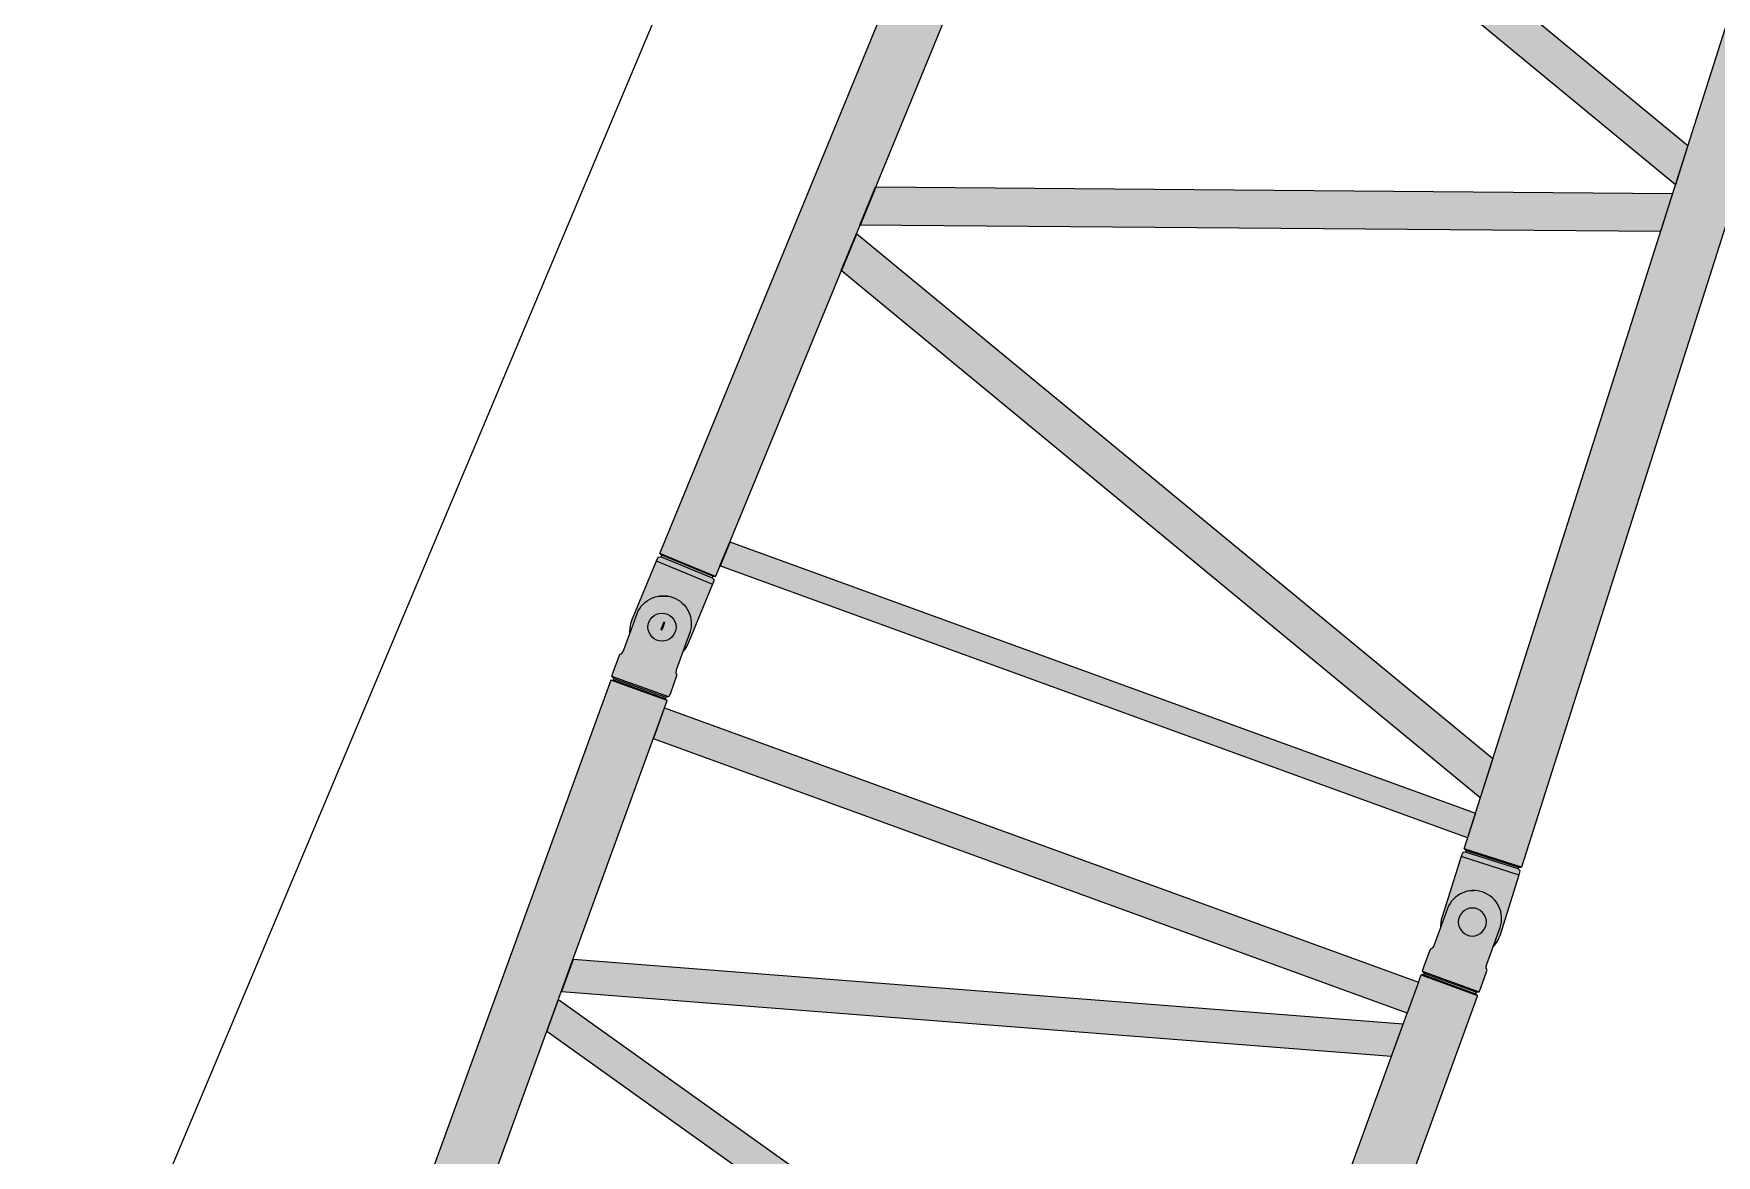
# Model space of a CAD drawing. Extents: x -6800 to 10151, y -13800 to 22163.
# Drawn here: x 3549 to 7452, y 13483 to 16085 of the extents above; entities that cross this region are included whole.
import ezdxf
from ezdxf.enums import TextEntityAlignment as Align

# ---------------------------------------------------------------- set-up
doc = ezdxf.new("R2010")
doc.units = 0
doc.header["$LTSCALE"] = 46.255
doc.set_wipeout_variables(frame=1)
doc.layers.get('0').update_dxf_attribs({"color": 190, "linetype": 'CONTINUOUS'})
doc.layers.get('Defpoints').update_dxf_attribs({"linetype": 'CONTINUOUS'})
doc.layers.add('Техника. Кран LR 1200', color=250, linetype='CONTINUOUS')
doc.layers.add('Техника. Кран LR 1200 Штриховка', color=7, linetype='CONTINUOUS', true_color=0xffd147)
doc.styles.get("Standard").update_dxf_attribs({"font": 'txt', "width": 0.64})

# ---------------------------------------------------------------- blocks, each defined once
blk = doc.blocks.new('LR 1200-20250102.084318')
at = {"color": 0, "linetype": 'ByBlock', "lineweight": -2, "transparency": 16777216}
blk.add_wipeout([(-156, -69.85000000000016), (-154, -65.35000000000014), (-154, -64.00000000000001), (-150, -64.00000000000001), (-147, -70), (-137, -70.5), (10.000000000000007, -70.5), (9.999999999999986, -70.5), (42.40065934855359, -62.61347517730498), (67.55228027940355, -40.718362376708825), (79.8276604435523, -9.713281473321075), (76.48041429851537, 23.464963556284346), (58.259425243172345, 51.39336411637848), (29.24129703579318, 67.82346561758976), (10.000000000000007, 70.50000000000006), (-137, 70.50000000000006), (-147, 70), (-150, 64), (-154, 64), (-154, 65.34999999999991), (-156, 69.84999999999991)], dxfattribs=at)
at = {"layer": 'Техника. Кран LR 1200 Штриховка', "transparency": 16777216}
h = blk.add_hatch(color=256, dxfattribs=at)
h.dxf.hatch_style = 1
edge = h.paths.add_edge_path()
edge.add_line((-156, 69.84999999999991), (-156, -69.85000000000014))
edge.add_line((-156, -69.85000000000014), (-154, -65.35000000000014))
edge.add_line((-154, -65.35000000000014), (-154, -64))
edge.add_line((-154, -64), (-150, -64))
edge.add_line((-150, -64), (-147, -70))
edge.add_line((-147, -70), (-137, -70.5))
edge.add_line((-137, -70.5), (10, -70.5))
edge.add_arc((9.999999999999988, 0), 70.5, 270, 450)
edge.add_line((10, 70.5), (-137, 70.5))
edge.add_line((-137, 70.5), (-147, 70))
edge.add_line((-147, 70), (-150, 64))
edge.add_line((-150, 64), (-154, 64))
edge.add_line((-154, 64), (-154, 65.34999999999991))
edge.add_line((-154, 65.34999999999991), (-156, 69.84999999999991))
at = {"color": 0, "linetype": 'ByBlock', "lineweight": -2, "transparency": 16777216}
blk.add_lwpolyline([(-156, 69.84999999999991), (-156, -69.85000000000014), (-154, -65.35000000000014), (-154, -64), (-150, -64), (-147, -70), (-137, -70.5), (10, -70.5, 0.9999999999999999), (10, 70.5), (-137, 70.5), (-147, 70), (-150, 64), (-154, 64), (-154, 65.34999999999991), (-156, 69.84999999999991)], format="xyb", dxfattribs=at)
for points in [[(-154, -64), (-154, 64)], [(-150, 64), (-150, -64)], [(-136.8775010008003, 70.5), (-136.8775010008003, -70.5)]]:
    blk.add_lwpolyline(points, dxfattribs=at)
blk.add_circle((0, 0), 32.49999999999994, dxfattribs=at)
blk = doc.blocks.new('LR 1200-20250102.103319')
at = {"color": 0, "linetype": 'ByBlock', "lineweight": -2, "transparency": 16777216}
for points in [[(-239.7774115127977, 79.73558046848484), (-179.4774115127983, 77.26426899307262), (-179.4774115127983, 1922.7357310069347), (-239.7774115127977, 1920.264419531523)], [(-1747.000323038112, 141.5070112687099), (-1654.0218118318808, 137.6964165471436), (-1033.0460927059976, 1887.7534080072037), (-1128.768749759329, 1883.8303482919036)], [(-372.3440873172189, 85.16864095227334), (-276.62143026388776, 81.24558123697352), (-919.282084388786, 1892.4158673644663), (-1012.260595595017, 1888.6052726429)], [(-1863.5084772025364, 146.28193561971443), (-1767.7858201492052, 142.35887590441416), (-2367.698260905381, 1833.0545486547594), (-2460.676772111612, 1829.2439539331936)]]:
    blk.add_wipeout(points, dxfattribs=at)
blk.add_wipeout([(-6050, 1682.1405429541337), (-153.00884788092253, 1923.820508204959), (-158.72945540631144, 2063.4033318242764), (-6050, 1821.9578177015392), (-6050, 1850.0000000000036), (-6070, 1850.0000000000036), (-6207.485252792598, 2016.4265761967035), (-6207.485252792598, 2016.4265761967035), (-6234.555396749683, 2040.5861096176723), (-6267.611505899633, 2055.5450332702276), (-6303.6283067560125, 2059.934316246752), (-6339.309565264099, 2053.3522542404025), (-6423.518888776402, 2111.245852174401), (-6423.518888776402, 2111.245852174401), (-6430.114550601744, 2115.5033504380135), (-6436.946534709783, 2119.3702664606917), (-6443.991738293087, 2122.833524009411), (-6451.226337528424, 2125.881411849048), (-6450, 2129.0465032459033), (-6450, 2362.089767875301), (-6450, 2362.089767875301), (-6526.48997819921, 2364.3162110442317), (-6601.778777489606, 2350.631529260907), (-6672.592814770034, 2321.630737234722), (-6735.853071143265, 2278.5747994596204), (-6788.80896872534, 2223.3358030406325), (-6829.157966725801, 2158.315558697359), (-6855.145676719709, 2086.341169201007), (-6857.354090100795, 2076.857363266199), (-6752.001330185165, 2038.6816630469802), (-6757.294709381698, 2036.407921860704), (-6751.374593379398, 2022.6256061439053), (-6844.707092008495, 1982.535157628503), (-6844.707092008495, 1982.535157628503), (-6867.6327181302395, 1964.1390801409962), (-6877.810354676939, 1936.5634438958677), (-6872.33306678038, 1907.6843975594911), (-6852.765276504241, 1885.750369573061), (-6832.730212969524, 1877.8675424946377), (-6726.248938805889, 1858.5981858897067), (-6729.403691277017, 1843.9444667899916), (-6729.403691277017, 1843.9444667899916), (-6688.6411799409425, 1830.04074166777), (-6652.198095515187, 1807.0886720391882), (-6622.049547655939, 1776.3321936211923), (-6599.829500363092, 1739.4382184897222), (-6599.829500363092, 1739.4382184897222), (-7539.128453475998, 1736.2604024115572), (-7539.128453475998, 1736.2604024115572), (-7562.833034551684, 1728.380501649106), (-7577.240275691148, 1707.9738507051297), (-7576.731352849996, 1682.9990434477822), (-7561.504745936278, 1663.1962547074327), (-7538.858949287773, 1656.2608563660324), (-6571.061922746398, 1659.5211917663037), (-6550.321734775898, 1600.3296319673027), (-6554.6904795763985, 1592.0048643584014), (-6592.944079772395, 1526.7998640243968), (-6625.153776010498, 1518.1693019287923), (-6625.153776010498, 1518.1693019287923), (-6626.9034879300325, 1517.3064394987923), (-6628.189807803907, 1515.8396727973231), (-6628.816905091842, 1513.9923037584103), (-6628.689309916401, 1512.0455775717928), (-6620.1959289691, 1480.3478483481958), (-6633.771157154908, 1457.2082548496037), (-6527.643267036496, 1374.0550671590026), (-6527.643267036496, 1374.0550671590026), (-6523.4724046898755, 1380.1807989908611), (-6518.441914850368, 1385.6227522399204), (-6512.662308693485, 1390.2613765900478), (-6506.2605541867015, 1393.9947694739003), (-6241.918557339399, 1522.9229758629008), (-6241.918557339399, 1522.9229758629008), (-6217.383202187804, 1527.9147502856358), (-6193.504036788311, 1520.3856783557094), (-6176.269014643021, 1502.2237545602056), (-6170, 1477.9832735478994), (-6170, 1477.9832735478976), (-6170, 609.5), (-6170, 609.5), (-6170.6899083165645, 613.6787130489392), (-6172.686406576214, 617.4138985771133), (-6175.777586970744, 620.3091049599334), (-6179.635352413665, 622.05703574176), (-6179.635352413665, 622.0570357417582), (-6191.294095225501, 625.1809864630031), (-6191.294095225501, 625.1809864630031), (-6192.777851165096, 625.8532675329097), (-6193.966766701463, 626.9668084493642), (-6194.734650647485, 628.4034182678879), (-6195, 630.0106155944013), (-6195, 630.0106155944013), (-6195, 1409.989384405606), (-6195, 1409.989384405606), (-6194.734650647482, 1411.5965817321194), (-6193.96676670146, 1413.0331915506413), (-6192.777851165096, 1414.1467324670957), (-6191.294095225501, 1414.8190135370023), (-6191.294095225501, 1414.8190135370023), (-6179.635352413701, 1417.9429642582036), (-6179.635352413701, 1417.9429642582036), (-6175.7775869707675, 1419.6908950400357), (-6172.686406576229, 1422.5861014228649), (-6170.689908316569, 1426.321286951048), (-6170, 1430.5), (-6170, 1430.5), (-6170, 1440.5), (-6178, 1440.5), (-6178, 1430.5), (-6178, 1430.5), (-6178.265349352518, 1428.8928026734866), (-6179.03323329854, 1427.4561928549647), (-6180.222148834906, 1426.3426519385102), (-6181.705904774499, 1425.6703708686036), (-6181.705904774499, 1425.6703708686036), (-6193.364647586335, 1422.5464201473587), (-6193.364647586335, 1422.5464201473587), (-6197.222413029258, 1420.7984893655357), (-6200.313593423787, 1417.9032829827156), (-6202.310091683437, 1414.1680974545452), (-6203, 1409.989384405606), (-6203, 1409.989384405606), (-6203, 630.0106155944013), (-6203, 630.0106155944013), (-6202.310091683437, 625.8319025454603), (-6200.313593423785, 622.096717017288), (-6197.222413029257, 619.2015106344679), (-6193.364647586335, 617.4535798526395), (-6193.364647586335, 617.4535798526395), (-6181.705904774499, 614.3296291314036), (-6181.705904774499, 614.3296291314036), (-6180.222148834902, 613.657348061497), (-6179.033233298536, 612.5438071450408), (-6178.265349352516, 611.1071973265152), (-6178, 609.4999999999982), (-6178, 609.5), (-6178, 599.5), (-6170, 599.5), (-6170, 563.6297711516017), (-6170, 563.6297711516017), (-6177.84, 536.7497711516007), (-6198.901376, 518.2993391516011), (-6226.5792804863995, 514.0645306268016), (-6252.193922612265, 525.3733815305786), (-6260.192843030862, 533.8886318140358), (-6310.880064423098, 490.5904766124513), (-6361.5672858153985, 447.29232141090324), (-6361.5672858153985, 447.29232141090324), (-6352.057311935099, 422.9945258159387), (-6356.0828559640595, 397.21434991953356), (-6372.547645564317, 376.97248297505575), (-6396.967841220191, 367.78137215494644), (-6396.967841220191, 367.78137215494644), (-6870.0493309142985, 322.2288057923997), (-6870.0493309142985, 322.2288057923997), (-6892.760016017568, 325.3195943859246), (-6911.7054853808, 338.2191053300103), (-6922.904703337206, 358.2167479199452), (-6924.004363918495, 381.1103919853995), (-6924.004363918495, 381.1103919853995), (-6841.947236971195, 823.8510297044995), (-6841.947236971195, 823.8510297044995), (-6841.023857784448, 827.8908141527772), (-6839.769122632309, 831.8402605961473), (-6838.191650284266, 835.6722403067179), (-6836.302276390001, 839.3604314350014), (-6836.302276390001, 839.3604314350014), (-6794.220025014991, 913.7405589304763), (-6794.220025014991, 913.7405589304763), (-6777.198203429639, 931.5217857331281), (-6753.754667194701, 939.0261208463908), (-6729.571327130912, 934.4347702771029), (-6710.509397187094, 918.8605202628023), (-6710.509397187096, 918.8605202628023), (-6361.5672858153985, 447.29232141090324), (-6260.192843030796, 533.8886318139994), (-6663.400189463799, 1078.7920869281006), (-6663.400189463799, 1078.7920869281006), (-6670.229174237644, 1091.5347642791148), (-6673.126929960867, 1105.698586887509), (-6671.851191668175, 1120.0993976605878), (-6666.508616622196, 1133.5332262657012), (-6666.508616622196, 1133.5332262657012), (-6527.643267036496, 1374.0550671590026), (-6633.771157154908, 1457.2082548496037), (-6840.165112580522, 1105.361940872208), (-6857.0916718344015, 1100.2664228871), (-6942.5637809822, 1085.9632971386018), (-6942.5637809822, 1085.9632971386018), (-6966.645298846084, 1076.2337323637094), (-6984.358674257108, 1057.238462824018), (-6992.384696532641, 1032.5369061975616), (-6989.2194140961, 1006.7577494923025), (-6989.2194140961, 1006.7577494923025), (-6961.986373692402, 929.8540157824027), (-7123.41346142671, 1053.578287402801), (-6731.885586370503, 1376.3289608734976), (-6694.232303684701, 1354.1494823556059), (-6658.811225557001, 1414.5263200731988), (-6674.405385246908, 1423.7119821238011), (-6633.771157154908, 1457.2082548496037), (-6624.874453853103, 1472.3730900232022), (-6649.654432687508, 1502.4336081085985), (-6649.654432687508, 1502.4336081085985), (-6651.165197790513, 1503.6679549715045), (-6653.03332684184, 1504.230197999037), (-6654.97441412805, 1504.0347407869995), (-6656.692946705807, 1503.1113399241003), (-6656.692946705807, 1503.1113399241003), (-7304.857596751506, 968.8056348907994), (-7304.857596751506, 968.8056348907994), (-7306.091943614401, 967.2948697877964), (-7306.654186641946, 965.4267407364841), (-7306.458729429948, 963.4856534502796), (-7305.535328567108, 961.7671208725005), (-7305.535328567108, 961.7671208725005), (-7270.551026451701, 919.3277687861992), (-7270.551026451701, 919.3277687861992), (-7268.331376326914, 917.0353124657795), (-7265.775386626453, 915.1250456496964), (-7262.948121363117, 913.6455951475764), (-7259.921550006598, 912.6346211215059), (-7259.921550006598, 912.6346211215041), (-6994.444468935697, 846.9581147159024), (-7002.348617946402, 839.2606523997019), (-7765.622808593194, 175.45625880160514), (-7765.622808593194, 175.45625880160514), (-7789.856069739623, 143.88492601047437), (-7799.856129439296, 105.36222093927972), (-7794.038978235783, 65.99014007130063), (-7773.326052879724, 32.00522101602655), (-7740.998280747515, 8.790674951815163), (-7702.176380944908, 0.02368597524218785), (-7690.201761414399, 0.48118509240157437), (-7372.5, 31.760874870400585), (-7372.5, -12.099999999998545), (-7244.5, -12.099999999998545), (-7244.5, 44.363261063603204), (-6868.394067416797, 81.39320021939784), (-6919.1632398019, -129.22275647720562), (-6919.1632398019, -129.22275647720562), (-6921.656968889135, -133.79012818522278), (-6926.107960669071, -136.4860957767687), (-6931.310905747934, -136.58060284552994), (-6935.856869018928, -134.0480572845354), (-6935.856869018928, -134.0480572845354), (-6935.856869018928, -134.0480572845354), (-6950.85286854529, -122.22751469977811), (-6967.965987767844, -113.75719125451724), (-6986.459041815428, -109.00196457371567), (-7005.535402119742, -108.16667640027481), (-7005.535402119742, -108.16667640027481), (-7005.535402119742, -108.16667640027481), (-7010.632335257806, -107.11746638050863), (-7014.511971631127, -103.6493270104329), (-7016.123722427961, -98.70141548652828), (-7015.031132477896, -93.61360492790118), (-7015.031132477896, -93.61360492790118), (-6928.106233454695, 75.51417071289325), (-6974.292904214599, 70.96680929179274), (-7082.973185059797, -140.4899121070066), (-7077.881682684296, -143.1067402902063), (-7077.881682684296, -143.1067402902063), (-7076.9364050289205, -144.41422313485964), (-7076.492421301251, -145.96533231360445), (-7076.602716530408, -147.57495841840137), (-7077.254128080996, -149.0510086298018), (-7077.254128080996, -149.0510086298018), (-7077.254128080996, -149.0510086298018), (-7091.084742224306, -184.7133483063517), (-7089.294573252138, -222.92177216599157), (-7072.190111163502, -257.13471906398445), (-7042.699764756717, -281.4946826845371), (-7005.872496661283, -291.8310593907954), (-6968.013404070546, -286.3741860192822), (-6935.60424006535, -266.05831913472684), (-6914.193690159874, -234.36168348468163), (-6908.2183532439, -211.83762418430706), (-6908.2183532439, -211.83762418430706), (-6907.105217964749, -210.05344926046928), (-6905.42969020698, -208.78263965966653), (-6903.4114540624405, -208.19181551203474), (-6901.315127274691, -208.35844176300452), (-6901.315127274691, -208.35844176300452), (-6898.297264471796, -209.0859004005033), (-6827.301765587399, 85.43898972899478), (-6786.09359731985, 89.55837216774671), (-6786.09359731985, 89.55837216774671), (-6730.217742868956, 38.36804784703054), (-6686.2987517318115, -23.386973261971434), (-6656.283642231334, -92.96896530267259), (-6641.50304530072, -167.2932168566058), (-6640.687400794799, -178.0206494330996), (-6122.839209227699, 119.62899180489876), (-6103.708123997596, 93.58453175840259), (-6103.708123997596, 93.58453175840259), (-6100.85292661339, 90.12272693815248), (-6097.627949584137, 87.00250773478183), (-6094.073779739005, 84.26314258419916), (-6090.235146849096, 81.93910681580019), (-6090.235146849096, 81.93910681580019), (-6046.716155478796, 58.822447655604265), (-6046.716155478796, 58.822447655604265), (-6029.436781351686, 30.443610659216574), (-6001.01819220982, 13.229693304983812), (-5967.863635510877, 11.059317856135749), (-5937.443462081668, 24.421511090376953), (-5933.182689731999, 27.960212728503393), (-5904.588810426198, 53.68454000590282), (-5904.588810426198, 53.68454000590282), (-5898.812233421735, 56.916793049244006), (-5892.2069044177415, 57.34798949368087), (-5886.059139360756, 54.89415852379534), (-5881.566148597689, 50.03315701919928), (-5881.566148597689, 50.03315701919928), (-5872.886751345897, 35), (-5872.886751345897, 35), (-5871.297565119937, 32.92893218812969), (-5869.226497308083, 31.3397459621483), (-5866.814687759115, 30.3407417371036), (-5864.226497308096, 30), (-5864.226497308096, 30), (-5790, 30), (-5790, 30), (-5786.173165676349, 30.761204674885448), (-5782.928932188133, 32.92893218813333), (-5780.761204674886, 36.17316567634771), (-5780, 40), (-5780, 40), (-5780, 75.85786437630304), (-5780, 75.85786437630304), (-5780.1921471959595, 77.80876759644525), (-5780.761204674871, 79.68469869991895), (-5781.68530387695, 81.41356670644745), (-5782.928932188101, 82.92893218810059), (-5782.928932188101, 82.92893218810059), (-5813.419395781995, 113.41939578200254), (-5813.419395781995, 113.41939578200254), (-5816.925393482921, 118.94322880091931), (-5817.746563159464, 125.43402470451474), (-5815.72668275112, 131.65695281238914), (-5811.250021049571, 136.42814250780793), (-5811.250021049571, 136.42814250780793), (-5811.250021049571, 136.42814250780793), (-5798.3216704717925, 143.8770398028355), (-5784.428897813344, 149.3193910809623), (-5769.880995537344, 152.63403419023052), (-5755.001841147496, 153.7471757880976), (-5755.001841147496, 153.7471757880994), (-5750.001841147496, 153.7471757880994), (-5750.001841147495, 165.74717578811396), (-158.7294554063037, -63.40333182426548), (-153.00884788091935, 76.17949179504649), (-6050, 317.8594570458663)], dxfattribs=at)
at = {"layer": 'Техника. Кран LR 1200 Штриховка', "transparency": 16777216}
h = blk.add_hatch(color=256, dxfattribs=at)
h.dxf.hatch_style = 1
h.paths.add_polyline_path([(-239.7774115127977, 1920.264419531522), (-239.7774115127977, 79.73558046848484), (-179.4774115127984, 77.26426899307262), (-179.4774115127984, 1922.735731006935)])
h = blk.add_hatch(color=256, dxfattribs=at)
h.dxf.hatch_style = 1
h.paths.add_polyline_path([(-1128.768749759329, 1883.830348291904), (-1747.000323038112, 141.5070112687099), (-1654.021811831881, 137.6964165471436), (-1033.046092705998, 1887.753408007204)])
h = blk.add_hatch(color=256, dxfattribs=at)
h.dxf.hatch_style = 1
h.paths.add_polyline_path([(-1012.260595595017, 1888.605272642901), (-372.3440873172185, 85.16864095227356), (-276.6214302638873, 81.24558123697352), (-919.2820843887857, 1892.415867364467)])
h = blk.add_hatch(color=256, dxfattribs=at)
h.dxf.hatch_style = 1
h.paths.add_polyline_path([(-2460.676772111612, 1829.243953933194), (-1863.508477202537, 146.2819356197142), (-1767.785820149205, 142.3588759044142), (-2367.698260905381, 1833.05454865476)])
at = {"color": 0, "linetype": 'ByBlock', "lineweight": -2, "transparency": 16777216}
for points in [[(-239.7774115127977, 1920.264419531522), (-239.7774115127977, 79.73558046848484), (-179.4774115127984, 77.26426899307262), (-179.4774115127984, 1922.735731006935)], [(-1128.768749759329, 1883.830348291904), (-1747.000323038112, 141.5070112687099), (-1654.021811831881, 137.6964165471436), (-1033.046092705998, 1887.753408007204)], [(-1012.260595595017, 1888.605272642901), (-372.3440873172185, 85.16864095227356), (-276.6214302638873, 81.24558123697352), (-919.2820843887857, 1892.415867364467)], [(-2460.676772111612, 1829.243953933194), (-1863.508477202537, 146.2819356197142), (-1767.785820149205, 142.3588759044142), (-2367.698260905381, 1833.05454865476)]]:
    blk.add_lwpolyline(points, close=True, dxfattribs=at)
at = {"color": 0, "linetype": 'ByBlock', "lineweight": -2, "transparency": 16777216, "rotation": 2.346874292487687}
blk.add_blockref('LR 1200-20250102.084318', (0, 2000.000000000004), dxfattribs=at)
at = {"color": 0, "linetype": 'ByBlock', "lineweight": -2, "transparency": 16777216, "xscale": -1, "rotation": 177.6531257075123}
blk.add_blockref('LR 1200-20250102.084318', (0, 0), dxfattribs=at)
at = {"layer": 'Техника. Кран LR 1200 Штриховка', "transparency": 16777216}
h = blk.add_hatch(color=256, dxfattribs=at)
h.dxf.hatch_style = 1
edge = h.paths.add_edge_path()
edge.add_line((-6050, 317.8594570458663), (-6050, 1682.140542954134))
edge.add_line((-6050, 1682.140542954134), (-153.008847880923, 1923.820508204961))
edge.add_line((-153.008847880923, 1923.820508204961), (-158.7294554063119, 2063.403331824276))
edge.add_line((-158.7294554063119, 2063.403331824276), (-6050, 1821.957817701539))
edge.add_line((-6050, 1821.957817701539), (-6050, 1850.000000000004))
edge.add_line((-6050, 1850.000000000004), (-6070, 1850.000000000004))
edge.add_line((-6070, 1850.000000000004), (-6207.485252792598, 2016.426576196704))
edge.add_arc((-6299.961952444757, 1940.054252873173), 119.9361152797169, 39.55175974754205, 109.1517608600318)
edge.add_line((-6339.309565264099, 2053.352254240403), (-6423.518888776402, 2111.245852174401))
edge.add_arc((-6500.000000000341, 1999.99999999921), 135.0000000008629, 55.49162115408211, 68.82078141162845)
edge.add_line((-6451.226337528424, 2125.881411849048), (-6450, 2129.046503245903))
edge.add_line((-6450, 2129.046503245903), (-6450, 2362.089767875303))
edge.add_arc((-6498.864188664194, 1998.377893304717), 366.9796133812602, 82.34820867214091, 167.6517913278531)
edge.add_line((-6857.354090100795, 2076.857363266201), (-6752.001330185165, 2038.68166304698))
edge.add_line((-6752.001330185165, 2038.68166304698), (-6757.294709381698, 2036.407921860704))
edge.add_line((-6757.294709381698, 2036.407921860704), (-6751.374593379398, 2022.625606143905))
edge.add_line((-6751.374593379398, 2022.625606143905), (-6844.707092008495, 1982.535157628503))
edge.add_arc((-6823, 1932.000000000004), 55.00000000002296, 113.2456687828792, 259.8100000001572)
edge.add_line((-6832.730212969524, 1877.867542494638), (-6726.248938805889, 1858.598185889707))
edge.add_line((-6726.248938805889, 1858.598185889707), (-6729.403691277017, 1843.944466789992))
edge.add_arc((-6768.339661020508, 1663.088197171985), 185.0000000000195, 24.374735062303728, 77.85041368889802, ccw=False)
edge.add_line((-6599.829500363092, 1739.438218489722), (-7539.128453475998, 1736.260402411557))
edge.add_arc((-7538.993701381885, 1696.260629388795), 39.99999999999221, 90.19301852192035, 270.1930185219204)
edge.add_line((-7538.858949287773, 1656.260856366032), (-6571.061922746398, 1659.521191766304))
edge.add_line((-6571.061922746398, 1659.521191766304), (-6550.321734775898, 1600.329631967303))
edge.add_line((-6550.321734775898, 1600.329631967303), (-6554.690479576399, 1592.004864358401))
edge.add_line((-6554.690479576399, 1592.004864358401), (-6592.944079772395, 1526.799864024397))
edge.add_line((-6592.944079772395, 1526.799864024397), (-6625.153776010498, 1518.169301928792))
edge.add_arc((-6623.859680784968, 1513.339672797352), 4.999999999999662, 105.0000000002113, 195.0000000005531)
edge.add_line((-6628.689309916401, 1512.045577571793), (-6620.1959289691, 1480.347848348196))
edge.add_line((-6620.1959289691, 1480.347848348196), (-6633.771157154908, 1457.208254849604))
edge.add_line((-6633.771157154908, 1457.208254849604), (-6527.643267036496, 1374.055067159003))
edge.add_arc((-6484.341996847067, 1349.05506715862), 50.00000000037053, 116.000000000023, 149.9999999997382, ccw=False)
edge.add_line((-6506.260554186701, 1393.994769473902), (-6241.918557339399, 1522.922975862901))
edge.add_arc((-6220.000000000009, 1477.983273547901), 50.0000000000093, -1.5916157281026244e-12, 115.999999999913, ccw=False)
edge.add_line((-6170, 1477.983273547899), (-6170, 609.5))
edge.add_arc((-6183.000000000006, 609.4999999999983), 13.00000000000637, 7.51589537034703e-12, 74.99999999996697)
edge.add_line((-6179.635352413665, 622.05703574176), (-6191.294095225501, 625.180986463005))
edge.add_arc((-6190.000000000124, 630.0106155943581), 4.999999999875999, 179.999999999505, 255.00000000122168, ccw=False)
edge.add_line((-6195, 630.0106155944013), (-6195, 1409.989384405606))
edge.add_arc((-6190.000000000116, 1409.989384405643), 4.999999999883585, 104.9999999988407, 180.0000000004247, ccw=False)
edge.add_line((-6191.294095225501, 1414.819013537002), (-6179.635352413701, 1417.942964258204))
edge.add_arc((-6183.000000000062, 1430.500000000018), 13.00000000006157, 285.0000000000546, 359.9999999999218)
edge.add_line((-6170, 1430.5), (-6170, 1440.5))
edge.add_line((-6170, 1440.5), (-6178, 1440.5))
edge.add_line((-6178, 1440.5), (-6178, 1430.5))
edge.add_arc((-6182.999999999884, 1430.499999999963), 4.999999999883585, -75.00000000115938, 4.246771823090967e-10, ccw=False)
edge.add_line((-6181.705904774499, 1425.670370868604), (-6193.364647586335, 1422.546420147359))
edge.add_arc((-6190.00000000001, 1409.989384405609), 12.9999999999898, 104.9999999999775, 180.000000000015)
edge.add_line((-6203, 1409.989384405606), (-6203, 630.0106155944013))
edge.add_arc((-6189.999999999994, 630.010615594403), 13.00000000000637, 180.0000000000075, 254.999999999967)
edge.add_line((-6193.364647586335, 617.4535798526413), (-6181.705904774499, 614.3296291314036))
edge.add_arc((-6182.999999999876, 609.5000000000505), 4.999999999875999, -5.783817869087216e-10, 75.00000000122162, ccw=False)
edge.add_line((-6178, 609.5), (-6178, 599.5))
edge.add_line((-6178, 599.5), (-6170, 599.5))
edge.add_line((-6170, 599.5), (-6170, 563.6297711516017))
edge.add_arc((-6220, 563.6297711516017), 50, 216.4999999999984, 360, ccw=False)
edge.add_line((-6260.192843030862, 533.8886318140358), (-6361.567285815399, 447.2923214109032))
edge.add_arc((-6401.760128846176, 417.5511820732755), 49.99999999996802, -84.50000000002609, 36.50000000011357, ccw=False)
edge.add_line((-6396.96784122019, 367.7813721549464), (-6870.049330914298, 322.2288057924015))
edge.add_arc((-6874.841618540249, 371.9986157108103), 50.00000000004383, 169.5000000000306, 275.49999999992565, ccw=False)
edge.add_line((-6924.004363918495, 381.1103919853995), (-6841.947236971195, 823.8510297044995))
edge.add_arc((-6792.78449159424, 814.7392534302669), 49.99999999870996, 150.4999999997415, 169.5000000001627, ccw=False)
edge.add_line((-6836.302276390001, 839.3604314350014), (-6794.220025014991, 913.7405589304763))
edge.add_arc((-6750.702240218, 889.1193809252945), 50.00000000000046, 36.4999999999157, 150.4999999999893, ccw=False)
edge.add_line((-6710.509397187096, 918.8605202628023), (-6361.567285815399, 447.2923214109032))
edge.add_line((-6361.567285815399, 447.2923214109032), (-6260.192843030796, 533.8886318139994))
edge.add_line((-6260.192843030796, 533.8886318139994), (-6663.400189463799, 1078.792086928101))
edge.add_arc((-6623.207346433155, 1108.5332262657), 49.99999999984431, 149.9999999998927, 216.5000000001778, ccw=False)
edge.add_line((-6666.508616622195, 1133.533226265703), (-6527.643267036496, 1374.055067159003))
edge.add_line((-6527.643267036496, 1374.055067159003), (-6633.771157154908, 1457.208254849604))
edge.add_line((-6633.771157154908, 1457.208254849604), (-6840.165112580522, 1105.361940872208))
edge.add_line((-6840.165112580522, 1105.361940872208), (-6857.091671834401, 1100.2664228871))
edge.add_line((-6857.091671834401, 1100.2664228871), (-6942.5637809822, 1085.963297138602))
edge.add_arc((-6932.66092463067, 1026.786161046416), 59.99999999993451, 99.49999999990365, 199.5000000001104)
edge.add_line((-6989.2194140961, 1006.757749492303), (-6961.986373692402, 929.8540157824027))
edge.add_line((-6961.986373692402, 929.8540157824027), (-7123.41346142671, 1053.578287402801))
edge.add_line((-7123.41346142671, 1053.578287402801), (-6731.885586370503, 1376.328960873499))
edge.add_line((-6731.885586370503, 1376.328960873499), (-6694.232303684701, 1354.149482355606))
edge.add_line((-6694.232303684701, 1354.149482355606), (-6658.811225557001, 1414.526320073201))
edge.add_line((-6658.811225557001, 1414.526320073201), (-6674.405385246908, 1423.711982123801))
edge.add_line((-6674.405385246908, 1423.711982123801), (-6633.771157154908, 1457.208254849604))
edge.add_line((-6633.771157154908, 1457.208254849604), (-6624.874453853103, 1472.373090023204))
edge.add_line((-6624.874453853103, 1472.373090023204), (-6649.654432687508, 1502.4336081086))
edge.add_arc((-6653.5125556044, 1499.253217007274), 4.999999999924647, 39.49999999978894, 129.500000000974)
edge.add_line((-6656.692946705807, 1503.1113399241), (-7304.857596751506, 968.8056348907994))
edge.add_arc((-7301.677205650063, 964.9475119738399), 5.000000000050628, 129.5000000003277, 219.4999999987878)
edge.add_line((-7305.535328567108, 961.7671208725005), (-7270.5510264517, 919.3277687861992))
edge.add_arc((-7255.118534783838, 932.0493331919483), 20.00000000020601, 219.5000000002334, 256.1045614256955)
edge.add_line((-7259.921550006598, 912.6346211215059), (-6994.444468935697, 846.9581147159042))
edge.add_line((-6994.444468935697, 846.9581147159042), (-7002.348617946402, 839.2606523997019))
edge.add_line((-7002.348617946402, 839.2606523997019), (-7765.622808593194, 175.4562588016051))
edge.add_arc((-7700.000000000043, 99.99999999998339), 99.99999999995366, 131.0128356560174, 275.6229990838395)
edge.add_line((-7690.201761414399, 0.4811850924015744), (-7372.5, 31.76087487040058))
edge.add_line((-7372.5, 31.76087487040058), (-7372.5, -12.09999999999854))
edge.add_line((-7372.5, -12.09999999999854), (-7244.5, -12.09999999999854))
edge.add_line((-7244.5, -12.09999999999854), (-7244.5, 44.36326106360502))
edge.add_line((-7244.5, 44.36326106360502), (-6868.394067416797, 81.39320021939784))
edge.add_line((-6868.394067416797, 81.39320021939784), (-6919.163239801899, -129.2227564772038))
edge.add_arc((-6928.884789564391, -126.879367858957), 10.00000000003687, 225.7965759032322, 346.4473458436556, ccw=False)
edge.add_arc((-6999.999999999989, -199.999999999965), 91.9999999999628, 45.79657590358847, 93.44942226400745)
edge.add_arc((-7006.137076263185, -98.18479340027976), 10.0000000000221, 152.7986523239334, 273.4494222639517, ccw=False)
edge.add_line((-7015.031132477896, -93.61360492790118), (-6928.106233454695, 75.51417071289325))
edge.add_line((-6928.106233454695, 75.51417071289325), (-6974.292904214599, 70.96680929179274))
edge.add_line((-6974.292904214599, 70.96680929179274), (-7082.973185059796, -140.4899121070048))
edge.add_line((-7082.973185059796, -140.4899121070048), (-7077.881682684296, -143.1067402902045))
edge.add_arc((-7081.136956587936, -146.4556701201806), 4.670346795883989, -33.75933797898949, 45.81247185033959, ccw=False)
edge.add_arc((-6999.845741458205, -199.5847011069182), 92.44302242416826, 146.8627203609512, 352.3832778188051)
edge.add_arc((-6902.815857725796, -213.9688800110727), 5.807685358407887, 75.0246042770346, 158.4710286618458, ccw=False)
edge.add_line((-6901.315127274691, -208.3584417630045), (-6898.297264471796, -209.0859004005033))
edge.add_line((-6898.297264471796, -209.0859004005033), (-6827.301765587399, 85.43898972899478))
edge.add_line((-6827.301765587399, 85.43898972899478), (-6786.09359731985, 89.55837216774671))
edge.add_arc((-6999.929315545931, -199.9403538511616), 359.9100259173599, 3.4916622580395824, 53.548893456469386, ccw=False)
edge.add_line((-6640.687400794799, -178.0206494330996), (-6122.839209227699, 119.6289918049006))
edge.add_line((-6122.839209227699, 119.6289918049006), (-6103.708123997596, 93.58453175840259))
edge.add_arc((-6071.4707135741, 117.2646789108568), 39.99999999968514, 216.2993246215594, 242.023405822552)
edge.add_line((-6090.235146849096, 81.93910681580019), (-6046.716155478796, 58.82244765560608))
edge.add_arc((-5979.999245638804, 79.99522743020623), 69.99594746827441, 197.6069670404583, 311.9781120142845)
edge.add_line((-5933.182689731999, 27.96021272850339), (-5904.588810426198, 53.68454000590282))
edge.add_arc((-5894.556529654434, 42.53315701922894), 14.99999999996612, 29.999999999943498, 131.9759582458238, ccw=False)
edge.add_line((-5881.566148597689, 50.03315701919928), (-5872.886751345897, 35))
edge.add_arc((-5864.226497308133, 39.99999999986168), 9.99999999986156, 209.9999999995428, 270.0000000002084)
edge.add_line((-5864.226497308096, 30), (-5790, 30))
edge.add_arc((-5789.999999999996, 39.99999999999636), 9.999999999996362, 269.9999999999791, 360.0000000000209)
edge.add_line((-5780, 40), (-5780, 75.85786437630304))
edge.add_arc((-5789.99999999982, 75.85786437634367), 9.99999999981992, 359.9999999997672, 405.0000000001523)
edge.add_line((-5782.928932188101, 82.92893218810059), (-5813.419395781995, 113.4193957820025))
edge.add_arc((-5802.812794064084, 124.0259974998414), 15.00000000010844, 124.22760503793239, 224.9999999998052, ccw=False)
edge.add_arc((-5755.001841147491, 53.74717578803312), 100.0000000000662, 90.00000000000267, 124.2276050373815, ccw=False)
edge.add_line((-5755.001841147496, 153.7471757880994), (-5750.001841147496, 153.7471757880994))
edge.add_line((-5750.001841147496, 153.7471757880994), (-5750.001841147495, 165.747175788114))
edge.add_line((-5750.001841147495, 165.747175788114), (-158.7294554063046, -63.40333182426548))
edge.add_line((-158.7294554063046, -63.40333182426548), (-153.0088478809193, 76.17949179504649))
edge.add_line((-153.0088478809193, 76.17949179504649), (-6050, 317.8594570458663))
edge = h.paths.add_edge_path(flags=16)
edge.add_arc((-5980, 80), 24.99999999999853, 0, 360)
edge = h.paths.add_edge_path(flags=16)
edge.add_arc((-7700, 100), 40.00000000000139, 0, 360)
edge = h.paths.add_edge_path(flags=16)
edge.add_line((-6671.810441078895, 2116.661255730603), (-6564.213023993798, 2162.879119533703))
edge.add_arc((-6579.999999999977, 2199.631961445296), 39.99999999997738, 293.2456687829051, 360.0000000000092)
edge.add_line((-6540, 2199.631961445302), (-6540, 2263.106442338503))
edge.add_arc((-6579.999999999948, 2263.106442338531), 39.99999999994816, 359.9999999999596, 466.9123898033252)
edge.add_arc((-6499.999999999978, 1999.999999999971), 315.0000000000371, 106.9123898034024, 143.0876101965976)
edge.add_arc((-6719.877570880583, 2165.163112781415), 40.00000000001591, 143.0876101968529, 249.9999999999841)
edge.add_line((-6733.558376613626, 2127.575407949967), (-6701.278222818022, 2115.826392810864))
edge.add_arc((-6687.597417084947, 2153.414097642621), 40.00000000031716, 250.0000000000911, 293.2456687824974)
edge = h.paths.add_edge_path(flags=16)
edge.add_line((-7201.104813946899, 976.5748086111998), (-7162.523584777453, 1008.378719625056))
edge.add_arc((-7149.802020371917, 992.9462279572872), 19.99999999999876, -50.50000000006901, 129.499999999931, ccw=False)
edge.add_line((-7137.080455966381, 977.5137362895184), (-7175.661685135819, 945.7098252756623))
edge.add_arc((-7188.383249541359, 961.1423169434311), 20.00000000000108, 129.499999999939, 309.499999999939, ccw=False)
at = {"color": 0, "linetype": 'ByBlock', "lineweight": -2, "transparency": 16777216}
for points in [[(-6050, 1682.140542954134), (-153.008847880923, 1923.820508204961), (-158.7294554063119, 2063.403331824276), (-6050, 1821.957817701539)], [(-5750.001841147495, 165.747175788114), (-158.7294554063046, -63.40333182426548), (-153.0088478809193, 76.17949179504649), (-6050, 317.8594570458663)]]:
    blk.add_lwpolyline(points, dxfattribs=at)
blk.add_lwpolyline([(-6260.192843030862, 533.8886318140358, 1.110223024625157e-16), (-6361.567285815399, 447.2923214109032, -0.5831827633978002)], format="xyb", dxfattribs=at)
blk = doc.blocks.new('LR 1200-20250102.085327')
at = {"color": 0, "linetype": 'ByBlock', "lineweight": -2, "transparency": 16777216}
blk.add_wipeout([(-38.05000000000018, 930.1499999999996), (38.04999999999973, 930.1499999999996), (38.04999999999973, -930.15), (-38.05000000000018, -930.1500000000002)], dxfattribs=at)
at = {"layer": 'Техника. Кран LR 1200 Штриховка', "transparency": 16777216}
h = blk.add_hatch(color=256, dxfattribs=at)
h.dxf.hatch_style = 1
h.paths.add_polyline_path([(38.04999999999973, 930.1500000000001), (38.04999999999973, -930.1499999999999), (-38.05000000000018, -930.1500000000001), (-38.05000000000018, 930.1500000000001)])
at = {"color": 0, "linetype": 'ByBlock', "lineweight": -2, "transparency": 16777216}
blk.add_lwpolyline([(38.04999999999973, 930.1500000000001), (38.04999999999973, -930.1499999999999), (-38.05000000000018, -930.1500000000001), (-38.05000000000018, 930.1500000000001)], close=True, dxfattribs=at)
blk = doc.blocks.new('LR 1200-20250102.084735')
at = {"color": 0, "linetype": 'ByBlock', "lineweight": -2, "transparency": 16777216}
blk.add_wipeout([(156.00000000000006, -69.85000000000015), (154.00000000000003, -65.35000000000015), (154.00000000000003, -64.00000000000001), (150.00000000000006, -64.00000000000001), (147.00000000000006, -70.00000000000001), (137.00000000000006, -70.5), (95.00000000000003, -70.5), (95.00000000000003, -70.5), (93.40218081249078, -70.24917872509819), (91.95223860430634, -69.53251627956243), (90.782575550666, -68.41545504182082), (90.00000000000003, -66.99999999999999), (90.00000000000003, -67.00000000000001), (90.00000000000003, -67.00000000000001), (87.5840893578384, -66.1401409441767), (85.0966587341816, -65.51670632909216), (82.56078638346591, -65.1354803493022), (80.00000000000003, -65), (80.00000000000003, -65), (-9.999999999999986, -65), (-9.999999999999964, -65), (-40.82762018202557, -56.40108736643421), (-63.81790532488337, -34.13608672378837), (-73.40026672564836, -3.5998489962611018), (-67.25288045587624, 27.80863881542996), (-46.86526960299797, 52.479041898446866), (-17.17739006538381, 64.43367585884235), (-9.999999999999986, 65.00000000000006), (80.00000000000003, 65.00000000000006), (80.00000000000003, 65.00000000000006), (82.56078649413791, 65.1354795233172), (85.0966589521533, 65.51670523923363), (87.58408957336616, 66.14014013916281), (90, 67), (90.00000000000003, 67.00000000000003), (90.00000000000003, 67.00000000000003), (90.78257600886721, 68.41545460713911), (91.9522390884685, 69.53251558790222), (93.40218106408258, 70.2491781457899), (95.00000000000006, 70.50000000000003), (95.00000000000003, 70.50000000000003), (137.00000000000006, 70.50000000000003), (147.00000000000006, 70.00000000000003), (150.00000000000006, 64.00000000000003), (154.00000000000003, 64.00000000000003), (154.00000000000003, 65.34999999999991), (156.00000000000006, 69.84999999999994)], dxfattribs=at)
at = {"layer": 'Техника. Кран LR 1200 Штриховка', "transparency": 16777216}
h = blk.add_hatch(color=256, dxfattribs=at)
h.dxf.hatch_style = 1
edge = h.paths.add_edge_path()
edge.add_line((156, 69.84999999999991), (156, -69.85000000000014))
edge.add_line((156, -69.85000000000014), (154, -65.35000000000014))
edge.add_line((154, -65.35000000000014), (154, -64))
edge.add_line((154, -64), (150, -64))
edge.add_line((150, -64), (147, -70))
edge.add_line((147, -70), (137, -70.5))
edge.add_line((137, -70.5), (95, -70.5))
edge.add_arc((95.02158830022078, -65.14773099968458), 5.352312538187938, 200.2470600542415, 269.7688995486413, ccw=False)
edge.add_arc((79.8754910898919, -91.62254455054052), 26.62283570197231, 67.64809527777903, 89.73203977418055)
edge.add_line((80, -65), (-10, -65))
edge.add_arc((-8.482283464566958, 0), 65.01771653543307, 91.33758390593732, 268.6624160940627, ccw=False)
edge.add_line((-10, 65), (80, 65))
edge.add_arc((79.87550286393723, 91.62248568031386), 26.62277677732742, 270.2679354793059, 292.3519294687346)
edge.add_arc((95.02159101319798, 65.14772712400288), 5.352316424781453, 90.23112932581171, 159.7529110713055, ccw=False)
edge.add_line((95, 70.5), (137, 70.5))
edge.add_line((137, 70.5), (147, 70))
edge.add_line((147, 70), (150, 64))
edge.add_line((150, 64), (154, 64))
edge.add_line((154, 64), (154, 65.34999999999991))
edge.add_line((154, 65.34999999999991), (156, 69.84999999999991))
at = {"color": 0, "linetype": 'ByBlock', "lineweight": -2, "transparency": 16777216}
blk.add_lwpolyline([(156, 69.84999999999991), (156, -69.85000000000014), (154, -65.35000000000014), (154, -64), (150, -64), (147, -70), (137, -70.5), (95, -70.5, -0.3130065118249714), (90, -67, 0.09665873418156654), (80, -65), (-10, -65, -0.9769230769230773), (-10, 65), (80, 65, 0.09665895215328059), (90, 67, -0.3130062351608808), (95, 70.5), (137, 70.5), (147, 70), (150, 64), (154, 64), (154, 65.34999999999991), (156, 69.84999999999991)], format="xyb", dxfattribs=at)
for points in [[(147, 70), (147, -70)], [(150, -64), (150, 64)], [(154, 64), (154, -64)]]:
    blk.add_lwpolyline(points, dxfattribs=at)
blk.add_circle((0, 0), 32.5, dxfattribs=at)
blk = doc.blocks.new('LR 1200-20250102.09413200')
at = {"color": 0, "linetype": 'ByBlock', "lineweight": -2, "transparency": 16777216}
blk.add_wipeout([(-2844, 69.85000000000582), (-156.00000000000063, 69.85000000000468), (-156.00000000000065, -69.8499999999949), (-2844, -69.84999999999422)], dxfattribs=at)
at = {"color": 0, "linetype": 'ByBlock', "lineweight": -2, "transparency": 16777216, "xscale": -1, "rotation": 180}
for name, p in [('LR 1200-20250102.084735', (-3000, 0)), ('LR 1200-20250102.084318', (0, 0))]:
    blk.add_blockref(name, p, dxfattribs=at)
at = {"layer": 'Техника. Кран LR 1200 Штриховка', "transparency": 16777216}
h = blk.add_hatch(color=256, dxfattribs=at)
h.dxf.hatch_style = 1
h.paths.add_polyline_path([(-2844, -69.85000000000582), (-2844, 69.85000000000582), (-156, 69.85000000000582), (-156, -69.85000000000582)])
at = {"color": 0, "linetype": 'ByBlock', "lineweight": -2, "transparency": 16777216}
blk.add_lwpolyline([(-2844, -69.85000000000582), (-2844, 69.85000000000582), (-156, 69.85000000000582), (-156, -69.85000000000582)], close=True, dxfattribs=at)
blk = doc.blocks.new('LR 1200-20250102.09434000')
at = {"color": 0, "linetype": 'ByBlock', "lineweight": -2, "transparency": 16777216}
blk.add_wipeout([(-219.20372722911975, 930.150000000008), (298.19221027084865, -930.1500000000087), (219.2037272292655, -930.1500000000087), (-298.1922102708486, 930.150000000008)], dxfattribs=at)
at = {"layer": 'Техника. Кран LR 1200 Штриховка', "transparency": 16777216}
h = blk.add_hatch(color=256, dxfattribs=at)
h.dxf.hatch_style = 1
h.paths.add_polyline_path([(298.1922102708486, -930.1500000000087), (-219.20372722912, 930.1500000000087), (-298.1922102708486, 930.1500000000087), (219.2037272292655, -930.1500000000087)])
at = {"color": 0, "linetype": 'ByBlock', "lineweight": -2, "transparency": 16777216}
blk.add_lwpolyline([(298.1922102708486, -930.1500000000087), (-219.20372722912, 930.1500000000087), (-298.1922102708486, 930.1500000000087), (219.2037272292655, -930.1500000000087)], close=True, dxfattribs=at)
blk = doc.blocks.new('LR 1200-20250102.09444000')
at = {"color": 0, "linetype": 'ByBlock', "lineweight": -2, "transparency": 16777216}
blk.add_blockref('LR 1200-20250102.085327', (-212, 1000), dxfattribs=at)
blk.add_blockref('LR 1200-20250102.09413200', (0, 2000), dxfattribs=at)
at = {"color": 0, "linetype": 'ByBlock', "lineweight": -2, "transparency": 16777216, "xscale": -1, "rotation": 180}
blk.add_blockref('LR 1200-20250102.09413200', (0, 0), dxfattribs=at)
at = {"color": 0, "linetype": 'ByBlock', "lineweight": -2, "transparency": 16777216, "xscale": -1}
for name, p in [('LR 1200-20250102.085327', (-2788, 1000)), ('LR 1200-20250102.09434000', (-2424.375000000044, 999.9999999999854)), ('LR 1200-20250102.09434000', (-1191.875000000044, 999.9999999999854))]:
    blk.add_blockref(name, p, dxfattribs=at)
at = {"color": 0, "linetype": 'ByBlock', "lineweight": -2, "transparency": 16777216}
for p in [(-1808.125000000073, 1000), (-575.6250000000728, 1000)]:
    blk.add_blockref('LR 1200-20250102.09434000', p, dxfattribs=at)
blk = doc.blocks.new('LR 1200-20250102.085131')
at = {"color": 0, "linetype": 'ByBlock', "lineweight": -2, "transparency": 16777216}
blk.add_wipeout([(-5844, -69.84999999999991), (-156, -69.84999999999991), (-156, 69.84999999999991), (-5844, 69.84999999999991)], dxfattribs=at)
blk.add_blockref('LR 1200-20250102.084318', (0, 0), dxfattribs=at)
blk.add_blockref('LR 1200-20250102.084735', (-6000, 0), dxfattribs=at)
at = {"layer": 'Техника. Кран LR 1200 Штриховка', "transparency": 16777216}
h = blk.add_hatch(color=256, dxfattribs=at)
h.dxf.hatch_style = 1
h.paths.add_polyline_path([(-5844, 69.84999999999991), (-5844, -69.84999999999991), (-156, -69.84999999999991), (-156, 69.84999999999991)])
at = {"color": 0, "linetype": 'ByBlock', "lineweight": -2, "transparency": 16777216}
blk.add_lwpolyline([(-5844, 69.84999999999991), (-5844, -69.84999999999991), (-156, -69.84999999999991), (-156, 69.84999999999991)], close=True, dxfattribs=at)
blk = doc.blocks.new('LR 1200-20250102.085328')
at = {"color": 0, "linetype": 'ByBlock', "lineweight": -2, "transparency": 16777216}
blk.add_wipeout([(-361.2911158438569, 930.1500000000008), (444.2187841561, -930.1500000000001), (361.29111584390023, -930.1500000000003), (-444.2187841560999, 930.1500000000003)], dxfattribs=at)
at = {"layer": 'Техника. Кран LR 1200 Штриховка', "transparency": 16777216}
h = blk.add_hatch(color=256, dxfattribs=at)
h.dxf.hatch_style = 1
h.paths.add_polyline_path([(-444.2187841560999, 930.1499999999999), (361.2911158439001, -930.1500000000003), (444.2187841560999, -930.1500000000001), (-361.2911158438569, 930.1500000000003)])
at = {"color": 0, "linetype": 'ByBlock', "lineweight": -2, "transparency": 16777216}
blk.add_lwpolyline([(-444.2187841560999, 930.1499999999999), (361.2911158439001, -930.1500000000003), (444.2187841560999, -930.1500000000001), (-361.2911158438569, 930.1500000000003)], close=True, dxfattribs=at)
blk = doc.blocks.new('LR 1200-20250102.085738')
at = {"color": 0, "linetype": 'ByBlock', "lineweight": -2, "transparency": 16777216}
blk.add_blockref('LR 1200-20250102.085131', (0, 2000), dxfattribs=at)
at = {"color": 0, "linetype": 'ByBlock', "lineweight": -2, "transparency": 16777216, "xscale": -1, "rotation": 180}
blk.add_blockref('LR 1200-20250102.085131', (0, 0), dxfattribs=at)
at = {"color": 0, "linetype": 'ByBlock', "lineweight": -2, "transparency": 16777216}
blk.add_blockref('LR 1200-20250102.085327', (-212, 1000), dxfattribs=at)
blk.add_blockref('LR 1200-20250102.085328', (-715, 1000), dxfattribs=at)
at = {"color": 0, "linetype": 'ByBlock', "lineweight": -2, "transparency": 16777216, "xscale": -1}
blk.add_blockref('LR 1200-20250102.085328', (-1628.999999999957, 1000.0000000001), dxfattribs=at)
at = {"color": 0, "linetype": 'ByBlock', "lineweight": -2, "transparency": 16777216}
blk.add_blockref('LR 1200-20250102.085328', (-2543.000000000043, 1000.0000000001), dxfattribs=at)
at = {"color": 0, "linetype": 'ByBlock', "lineweight": -2, "transparency": 16777216, "xscale": -1}
blk.add_blockref('LR 1200-20250102.085328', (-3457, 1000.000000000199), dxfattribs=at)
at = {"color": 0, "linetype": 'ByBlock', "lineweight": -2, "transparency": 16777216}
blk.add_blockref('LR 1200-20250102.085328', (-4371.000000000044, 1000.0000000001), dxfattribs=at)
at = {"color": 0, "linetype": 'ByBlock', "lineweight": -2, "transparency": 16777216, "xscale": -1}
blk.add_blockref('LR 1200-20250102.085328', (-5285, 1000.000000000199), dxfattribs=at)
blk.add_blockref('LR 1200-20250102.085327', (-5788, 1000), dxfattribs=at)
blk = doc.blocks.new('LR 1200-20250102.09472200')
at = {"color": 0, "linetype": 'ByBlock', "lineweight": -2, "transparency": 16777216}
blk.add_wipeout([(-11844.000000000002, 69.85000000000946), (-156.00000000000105, 69.85000000000946), (-156.00000000000108, -69.84999999998945), (-11844.000000000002, -69.84999999999127)], dxfattribs=at)
at = {"color": 0, "linetype": 'ByBlock', "lineweight": -2, "transparency": 16777216, "xscale": -1, "rotation": 180}
blk.add_blockref('LR 1200-20250102.084318', (0, 0), dxfattribs=at)
blk.add_blockref('LR 1200-20250102.084735', (-12000, 0), dxfattribs=at)
at = {"layer": 'Техника. Кран LR 1200 Штриховка', "transparency": 16777216}
h = blk.add_hatch(color=256, dxfattribs=at)
h.dxf.hatch_style = 1
h.paths.add_polyline_path([(-11844, -69.85000000000582), (-11844, 69.85000000000582), (-156, 69.85000000000582), (-156, -69.85000000000582)])
at = {"color": 0, "linetype": 'ByBlock', "lineweight": -2, "transparency": 16777216}
blk.add_lwpolyline([(-11844, -69.85000000000582), (-11844, 69.85000000000582), (-156, 69.85000000000582), (-156, -69.85000000000582)], close=True, dxfattribs=at)
blk = doc.blocks.new('LR 1200-20250102.09485300')
at = {"color": 0, "linetype": 'ByBlock', "lineweight": -2, "transparency": 16777216}
blk.add_wipeout([(-381.64333268484927, 930.150000000008), (465.25824231514684, -930.1500000000087), (381.643332684849, -930.1500000000087), (-465.2582423151471, 930.150000000008)], dxfattribs=at)
at = {"layer": 'Техника. Кран LR 1200 Штриховка', "transparency": 16777216}
h = blk.add_hatch(color=256, dxfattribs=at)
h.dxf.hatch_style = 1
h.paths.add_polyline_path([(-465.2582423151471, 930.1500000000087), (381.6433326848492, -930.1500000000087), (465.2582423151471, -930.1500000000087), (-381.6433326848492, 930.1500000000087)])
at = {"color": 0, "linetype": 'ByBlock', "lineweight": -2, "transparency": 16777216}
blk.add_lwpolyline([(-465.2582423151471, 930.1500000000087), (381.6433326848492, -930.1500000000087), (465.2582423151471, -930.1500000000087), (-381.6433326848492, 930.1500000000087)], close=True, dxfattribs=at)
blk = doc.blocks.new('LR 1200-20250102.09500700')
at = {"color": 0, "linetype": 'ByBlock', "lineweight": -2, "transparency": 16777216}
blk.add_blockref('LR 1200-20250102.09472200', (0, 2000), dxfattribs=at)
blk.add_blockref('LR 1200-20250102.085327', (-212, 1000), dxfattribs=at)
blk.add_blockref('LR 1200-20250102.09485300', (-739.2500000000582, 1000), dxfattribs=at)
at = {"color": 0, "linetype": 'ByBlock', "lineweight": -2, "transparency": 16777216, "xscale": -1}
blk.add_blockref('LR 1200-20250102.09485300', (-1695.750000000058, 1000), dxfattribs=at)
at = {"color": 0, "linetype": 'ByBlock', "lineweight": -2, "transparency": 16777216}
blk.add_blockref('LR 1200-20250102.09485300', (-2652.250000000058, 1000), dxfattribs=at)
at = {"color": 0, "linetype": 'ByBlock', "lineweight": -2, "transparency": 16777216, "xscale": -1}
blk.add_blockref('LR 1200-20250102.09485300', (-3608.750000000058, 1000), dxfattribs=at)
at = {"color": 0, "linetype": 'ByBlock', "lineweight": -2, "transparency": 16777216}
blk.add_blockref('LR 1200-20250102.09485300', (-4565.250000000058, 1000), dxfattribs=at)
at = {"color": 0, "linetype": 'ByBlock', "lineweight": -2, "transparency": 16777216, "xscale": -1}
blk.add_blockref('LR 1200-20250102.09485300', (-5521.750000000058, 1000), dxfattribs=at)
at = {"color": 0, "linetype": 'ByBlock', "lineweight": -2, "transparency": 16777216}
blk.add_blockref('LR 1200-20250102.09485300', (-6478.250000000058, 1000), dxfattribs=at)
at = {"color": 0, "linetype": 'ByBlock', "lineweight": -2, "transparency": 16777216, "xscale": -1}
blk.add_blockref('LR 1200-20250102.09485300', (-7434.750000000058, 1000), dxfattribs=at)
at = {"color": 0, "linetype": 'ByBlock', "lineweight": -2, "transparency": 16777216}
blk.add_blockref('LR 1200-20250102.09485300', (-8391.250000000058, 1000), dxfattribs=at)
at = {"color": 0, "linetype": 'ByBlock', "lineweight": -2, "transparency": 16777216, "xscale": -1}
blk.add_blockref('LR 1200-20250102.09485300', (-9347.750000000058, 1000), dxfattribs=at)
at = {"color": 0, "linetype": 'ByBlock', "lineweight": -2, "transparency": 16777216}
blk.add_blockref('LR 1200-20250102.09485300', (-10304.25000000006, 1000), dxfattribs=at)
at = {"color": 0, "linetype": 'ByBlock', "lineweight": -2, "transparency": 16777216, "xscale": -1, "rotation": 180}
blk.add_blockref('LR 1200-20250102.09472200', (0, 0), dxfattribs=at)
at = {"color": 0, "linetype": 'ByBlock', "lineweight": -2, "transparency": 16777216, "xscale": -1}
blk.add_blockref('LR 1200-20250102.085327', (-11788, 1000), dxfattribs=at)
blk.add_blockref('LR 1200-20250102.09485300', (-11260.75000000006, 1000), dxfattribs=at)
blk = doc.blocks.new('*U195')
at = {"color": 0, "linetype": 'ByBlock', "lineweight": -2, "transparency": 16777216}
blk.add_line((7048.007095838057, 21014.07088325949), (-725, 2535), dxfattribs=at)
at = {"layer": 'Defpoints', "color": 0, "linetype": 'ByBlock', "lineweight": -2, "transparency": 16777216, "width": 0.7}
blk.add_attdef('МАРКА', text='', height=250, dxfattribs=at).set_placement((-2441.085029993543, 2084.399398126404), align=Align.MIDDLE_CENTER)
at = {"color": 0, "linetype": 'ByBlock', "lineweight": -2, "transparency": 16777216, "xscale": -1, "rotation": 70}
blk.add_blockref('LR 1200-20250102.103319', (6885.954484019604, 14023.98392689114), dxfattribs=at)
blk.add_blockref('LR 1200-20250102.09444000', (5859.894054042599, 11204.90606453341), dxfattribs=at)
at = {"color": 0, "linetype": 'ByBlock', "lineweight": -2, "transparency": 16777216, "xscale": -0.001, "yscale": 0.001, "zscale": 0.001, "rotation": 70}
blk.add_blockref('LR 1200-20250102.085738', (5006.396506829402, 14701.70201753111), dxfattribs=at)
blk.add_blockref('LR 1200-20250102.09500700', (5008.448627689356, 14707.34017325583), dxfattribs=at)

msp = doc.modelspace()

# ---------------------------------------------------------------- block references
at = {"layer": 'Техника. Кран LR 1200'}
msp.add_blockref('*U195', (0, 0), dxfattribs=at)

doc.saveas('drawing.dxf')
